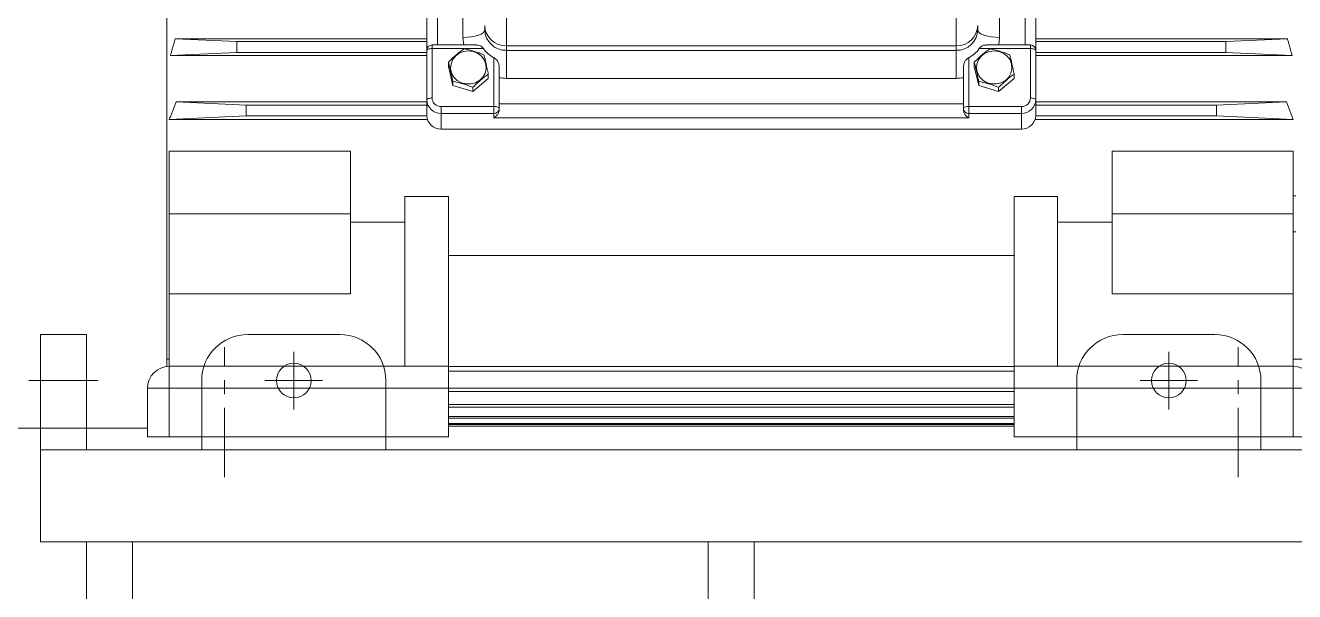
# Model space of a CAD drawing. Header units: inches. Extents: x -48 to 250, y -21 to 207.
# Drawn here: x 24.27 to 38.05, y 48.62 to 54.76 of the extents above; entities that cross this region are included whole.
import ezdxf

# ---------------------------------------------------------------- set-up
doc = ezdxf.new("R2010")
doc.units = ezdxf.units.IN
doc.header["$MEASUREMENT"] = 0
doc.linetypes.add('CENTER', pattern=[2, 1.25, -0.25, 0.25, -0.25])
doc.linetypes.add('CENTERX2', pattern=[0.8, 0.5, -0.1, 0.1, -0.1])
doc.layers.add('Centerline', color=5, linetype='CENTERX2', lineweight=5)
doc.layers.add('CL', color=1, linetype='CENTER', lineweight=5)

# ---------------------------------------------------------------- blocks, each defined once
blk = doc.blocks.new('MC6-284_286TS FRONT VIEW')
at = {"linetype": 'Continuous', "lineweight": 5}
for p, q in [((-7.5, 1.25), (-7.5, 0)), ((-7.5, 1.25), (-7, 1.25)), ((-7, 1.25), (-7, 0)), ((-4.25, 1.25), (-5.25, 1.25)), ((4.25, 1.25), (5.25, 1.25)), ((-5.75, 0.75), (-5.75, 0)), ((-3.75, 0), (-3.75, 0.75)), ((3.75, 0), (3.75, 0.75)), ((5.75, 0.75), (5.75, 0)), ((-7.5, 0), (7.5, 0)), ((-7.5, -1), (-7.5, 0)), ((-7, 0), (-6.5, 0)), ((-7.5, -1), (7.5, -1)), ((-7, -1), (-7, -7.375)), ((-6.5, -7.375), (-6.5, -1)), ((-0.25, -1), (-0.25, -7.375)), ((0.25, -1), (0.25, -7.375))]:
    blk.add_line(p, q, dxfattribs=at)
for centre in [(-4.75, 0.75), (4.75, 0.75)]:
    blk.add_circle(centre, 0.188, dxfattribs=at)
for centre, start, end in [((-5.25, 0.75), 90, 180), ((-4.25, 0.75), 0, 90), ((4.25, 0.75), 90, 180), ((5.25, 0.75), 0, 90)]:
    blk.add_arc(centre, 0.5, start, end, dxfattribs=at)
at = {"layer": 'CL', "color": 5, "linetype": 'Continuous', "lineweight": 5}
for p, q in [((-4.75, 0.437), (-4.75, 1.062)), ((4.75, 0.437), (4.75, 1.062)), ((-7.625, 0.75), (-6.875, 0.75)), ((-4.438, 0.75), (-5.063, 0.75)), ((4.438, 0.75), (5.063, 0.75))]:
    blk.add_line(p, q, dxfattribs=at)
blk = doc.blocks.new('HHI 286TS FRONT VIEW')
at = {"color": 7, "linetype": 'Continuous', "lineweight": 5}
for p, q in [((-19.63, 7.094), (-19.63, -6.222)), ((-16.807, -2.793), (-16.807, 2.931)), ((-16.689, -2.734), (-16.689, 2.916)), ((-10.311, 2.916), (-10.311, -2.734)), ((-10.193, 2.931), (-10.193, -2.793)), ((-16.413, 2.697), (-16.413, -2.652)), ((-10.587, -2.652), (-10.587, 2.697)), ((-15.941, -2.744), (-15.941, -2.189)), ((-11.059, -2.189), (-11.059, -2.744)), ((-16.177, -2.522), (-16.177, -2.571)), ((-10.823, -2.571), (-10.823, -2.522)), ((-19.538, -2.666), (-18.868, -2.697)), ((-19.538, -2.666), (-16.807, -2.666)), ((-18.868, -2.815), (-18.868, -2.697)), ((-18.868, -2.697), (-16.807, -2.697)), ((-16.268, -2.734), (-16.748, -2.734)), ((-16.748, -2.773), (-16.748, -2.734)), ((-16.413, -2.652), (-16.404, -2.734)), ((-15.941, -2.744), (-11.059, -2.744)), ((-15.941, -2.793), (-15.941, -2.744)), ((-11.059, -2.744), (-11.059, -2.793)), ((-10.252, -2.734), (-10.731, -2.734)), ((-10.596, -2.734), (-10.587, -2.652)), ((-10.252, -2.734), (-10.252, -2.773)), ((-10.193, -2.666), (-7.462, -2.666)), ((-10.193, -2.697), (-8.132, -2.697)), ((-7.462, -2.666), (-8.132, -2.697)), ((-8.132, -2.697), (-8.132, -2.815)), ((-18.868, -2.815), (-19.59, -2.848)), ((-16.807, -2.848), (-19.59, -2.848)), ((-16.807, -2.815), (-18.868, -2.815)), ((-16.807, -3.329), (-16.807, -2.793)), ((-16.748, -3.309), (-16.748, -2.773)), ((-16.403, -2.773), (-16.748, -2.773)), ((-16.192, -2.773), (-16.397, -2.773)), ((-16.079, -3.402), (-16.079, -2.871)), ((-15.941, -2.793), (-11.059, -2.793)), ((-15.941, -2.793), (-15.941, -3.096)), ((-11.059, -3.096), (-11.059, -2.793)), ((-10.921, -3.402), (-10.921, -2.871)), ((-10.808, -2.773), (-10.694, -2.773)), ((-10.689, -2.773), (-10.252, -2.773)), ((-10.252, -2.773), (-10.252, -3.309)), ((-10.193, -2.793), (-10.193, -3.329)), ((-8.132, -2.815), (-10.193, -2.815)), ((-7.41, -2.848), (-10.193, -2.848)), ((-7.41, -2.848), (-8.132, -2.815)), ((-16.571, -2.966), (-16.571, -2.919)), ((-16.523, -3.175), (-16.571, -2.966)), ((-16.02, -3.422), (-16.02, -2.992)), ((-10.98, -2.992), (-10.98, -3.422)), ((-10.862, -2.966), (-10.862, -2.919)), ((-10.862, -2.966), (-10.814, -3.175)), ((-16.523, -3.175), (-16.523, -3.128)), ((-16.138, -3.097), (-16.307, -3.24)), ((-16.138, -3.097), (-16.138, -3.05)), ((-15.941, -3.096), (-11.059, -3.096)), ((-10.814, -3.128), (-10.814, -3.175)), ((-10.598, -3.24), (-10.429, -3.097)), ((-10.429, -3.05), (-10.429, -3.097)), ((-16.307, -3.24), (-16.523, -3.175)), ((-16.307, -3.24), (-16.307, -3.193)), ((-10.814, -3.175), (-10.598, -3.24)), ((-10.598, -3.193), (-10.598, -3.24)), ((-19.527, -3.351), (-18.767, -3.386)), ((-19.527, -3.351), (-16.807, -3.351)), ((-18.767, -3.504), (-18.767, -3.386)), ((-18.767, -3.386), (-16.807, -3.386)), ((-16.807, -3.498), (-16.807, -3.329)), ((-16.65, -3.402), (-16.65, -3.477)), ((-16.079, -3.402), (-16.65, -3.402)), ((-16.079, -3.422), (-16.079, -3.402)), ((-16.079, -3.477), (-16.079, -3.422)), ((-10.98, -3.373), (-16.02, -3.373)), ((-16.02, -3.434), (-16.02, -3.422)), ((-10.98, -3.434), (-10.98, -3.422)), ((-10.921, -3.422), (-10.921, -3.402)), ((-10.35, -3.402), (-10.921, -3.402)), ((-10.921, -3.422), (-10.921, -3.477)), ((-10.35, -3.402), (-10.35, -3.477)), ((-10.193, -3.329), (-10.193, -3.498)), ((-10.193, -3.351), (-7.473, -3.351)), ((-10.193, -3.386), (-8.233, -3.386)), ((-7.473, -3.351), (-8.233, -3.386)), ((-8.233, -3.386), (-8.233, -3.504)), ((-18.767, -3.504), (-19.602, -3.542)), ((-16.8, -3.542), (-19.602, -3.542)), ((-16.807, -3.504), (-18.767, -3.504)), ((-16.65, -3.477), (-16.079, -3.477)), ((-16.65, -3.646), (-16.65, -3.477)), ((-16.079, -3.477), (-16.079, -3.524)), ((-16.079, -3.524), (-10.921, -3.524)), ((-10.921, -3.477), (-10.35, -3.477)), ((-10.921, -3.524), (-10.921, -3.477)), ((-10.35, -3.477), (-10.35, -3.646)), ((-7.398, -3.542), (-10.2, -3.542)), ((-8.233, -3.504), (-10.193, -3.504)), ((-7.398, -3.542), (-8.233, -3.504)), ((-16.65, -3.646), (-10.35, -3.646)), ((-19.602, -3.885), (-17.634, -3.885)), ((-19.602, -3.885), (-19.602, -4.566)), ((-17.634, -4.566), (-17.634, -3.885)), ((-9.366, -3.885), (-7.398, -3.885)), ((-9.366, -4.566), (-9.366, -3.885)), ((-7.398, -3.885), (-7.398, -4.566)), ((-17.043, -4.377), (-16.571, -4.377)), ((-17.043, -6.22), (-17.043, -4.377)), ((-16.571, -4.377), (-16.571, -6.22)), ((-10.429, -4.377), (-9.957, -4.377)), ((-10.429, -4.377), (-10.429, -6.22)), ((-9.957, -6.22), (-9.957, -4.377)), ((-7.37, -4.369), (-7.398, -4.369)), ((-19.602, -4.566), (-17.634, -4.566)), ((-19.602, -5.433), (-19.602, -4.566)), ((-17.634, -5.433), (-17.634, -4.566)), ((-17.634, -4.657), (-17.043, -4.657)), ((-9.957, -4.657), (-9.366, -4.657)), ((-7.398, -4.566), (-9.366, -4.566)), ((-9.366, -4.566), (-9.366, -5.433)), ((-7.398, -4.566), (-7.398, -5.433)), ((-7.398, -4.762), (-7.37, -4.762)), ((-16.571, -5.018), (-10.429, -5.018)), ((-19.602, -5.433), (-17.634, -5.433)), ((-19.602, -6.22), (-19.602, -5.433)), ((-7.398, -5.433), (-9.366, -5.433)), ((-7.398, -5.433), (-7.398, -6.22)), ((-19.63, -6.142), (-19.602, -6.142)), ((-7.398, -6.142), (-7.213, -6.142)), ((-16.571, -6.22), (-19.602, -6.22)), ((-19.602, -6.22), (-19.602, -6.457)), ((-16.571, -6.22), (-16.571, -6.457)), ((-16.571, -6.223), (-10.429, -6.223)), ((-10.429, -6.271), (-16.571, -6.271)), ((-7.398, -6.22), (-10.429, -6.22)), ((-10.429, -6.457), (-10.429, -6.22)), ((-7.398, -6.457), (-7.398, -6.22)), ((-19.839, -6.985), (-19.839, -6.457)), ((-19.839, -6.457), (-19.602, -6.457)), ((-19.602, -6.457), (-19.602, -6.985)), ((-16.571, -6.457), (-19.602, -6.457)), ((-16.571, -6.457), (-16.571, -6.985)), ((-16.571, -6.457), (-10.429, -6.457)), ((-10.429, -6.457), (-7.398, -6.457)), ((-10.429, -6.985), (-10.429, -6.457)), ((-7.398, -6.985), (-7.398, -6.457)), ((-7.161, -6.457), (-7.398, -6.457)), ((-10.429, -6.495), (-16.571, -6.495)), ((-16.571, -6.636), (-10.429, -6.636)), ((-10.429, -6.664), (-16.571, -6.664)), ((-19.839, -6.89), (-24.472, -6.89)), ((-16.571, -6.764), (-10.429, -6.764)), ((-10.429, -6.782), (-16.571, -6.782)), ((-16.571, -6.841), (-10.429, -6.841)), ((-10.429, -6.85), (-16.571, -6.85)), ((-16.571, -6.87), (-10.429, -6.87)), ((-16.571, -6.87), (-10.429, -6.87)), ((-19.839, -6.985), (-19.602, -6.985)), ((-19.602, -6.985), (-16.571, -6.985)), ((-10.429, -6.985), (-7.398, -6.985)), ((-7.398, -6.985), (-7.161, -6.985))]:
    blk.add_line(p, q, dxfattribs=at)
at = {"color": 7, "linetype": 'Continuous', "lineweight": 5, "flags": 128}
for points in [[(-16.413, -2.652), (-16.367, -2.65), (-16.323, -2.645), (-16.282, -2.638), (-16.246, -2.628), (-16.217, -2.616), (-16.195, -2.602), (-16.182, -2.587), (-16.177, -2.571)], [(-10.823, -2.571), (-10.818, -2.587), (-10.805, -2.602), (-10.783, -2.616), (-10.754, -2.628), (-10.718, -2.638), (-10.677, -2.645), (-10.633, -2.65), (-10.587, -2.652)], [(-16.748, -2.773), (-16.76, -2.773), (-16.771, -2.774), (-16.781, -2.776), (-16.79, -2.779), (-16.797, -2.782), (-16.803, -2.785), (-16.806, -2.789), (-16.807, -2.793)], [(-16.354, -2.796), (-16.302, -2.803), (-16.254, -2.823), (-16.213, -2.854), (-16.183, -2.894), (-16.165, -2.941), (-16.162, -2.99), (-16.173, -3.038), (-16.197, -3.082), (-16.233, -3.118), (-16.277, -3.144), (-16.328, -3.157), (-16.381, -3.157), (-16.431, -3.144), (-16.476, -3.118), (-16.512, -3.082), (-16.536, -3.038), (-16.547, -2.99), (-16.543, -2.941), (-16.526, -2.894), (-16.495, -2.854), (-16.455, -2.823), (-16.406, -2.803), (-16.354, -2.796)], [(-10.646, -2.796), (-10.594, -2.803), (-10.545, -2.823), (-10.505, -2.854), (-10.474, -2.894), (-10.457, -2.941), (-10.453, -2.99), (-10.464, -3.038), (-10.488, -3.082), (-10.524, -3.118), (-10.569, -3.144), (-10.619, -3.157), (-10.672, -3.157), (-10.723, -3.144), (-10.767, -3.118), (-10.803, -3.082), (-10.827, -3.038), (-10.838, -2.99), (-10.835, -2.941), (-10.817, -2.894), (-10.787, -2.854), (-10.746, -2.823), (-10.698, -2.803), (-10.646, -2.796)], [(-10.193, -2.793), (-10.194, -2.789), (-10.197, -2.785), (-10.203, -2.782), (-10.21, -2.779), (-10.219, -2.776), (-10.229, -2.774), (-10.24, -2.773), (-10.252, -2.773)], [(-16.807, -3.329), (-16.806, -3.325), (-16.803, -3.322), (-16.797, -3.318), (-16.79, -3.315), (-16.781, -3.313), (-16.771, -3.311), (-16.76, -3.309), (-16.748, -3.309)], [(-16.02, -3.422), (-16.021, -3.418), (-16.024, -3.414), (-16.03, -3.411), (-16.037, -3.408), (-16.046, -3.405), (-16.056, -3.403), (-16.067, -3.402), (-16.079, -3.402)], [(-10.921, -3.402), (-10.933, -3.402), (-10.944, -3.403), (-10.954, -3.405), (-10.963, -3.408), (-10.97, -3.411), (-10.976, -3.414), (-10.979, -3.418), (-10.98, -3.422)], [(-10.252, -3.309), (-10.24, -3.309), (-10.229, -3.311), (-10.219, -3.313), (-10.21, -3.315), (-10.203, -3.318), (-10.197, -3.322), (-10.194, -3.325), (-10.193, -3.329)]]:
    blk.add_lwpolyline(points, dxfattribs=at)
at = {"color": 7, "linetype": 'Continuous', "lineweight": 5}
for centre, radius, start, end in [((-15.948, -2.514), 0.229, 181.8363, 271.7255), ((-15.948, -2.563), 0.229, 181.8363, 271.7255), ((-11.052, -2.514), 0.229, 268.2745, 358.1637), ((-11.052, -2.563), 0.229, 268.2745, 358.1637), ((-16.748, -2.793), 0.0591, 90, 180), ((-10.252, -2.793), 0.0591, 0, 90), ((-15.951, -2.611), 0.29, 213.9666, 243.9672), ((-11.049, -2.611), 0.29, 296.0328, 326.0334), ((-16.654, -3.324), 0.153, 181.8361, 271.7255), ((-16.077, -3.42), 0.0574, 268.2747, 358.1638), ((-10.923, -3.42), 0.0574, 181.8362, 271.7253), ((-10.346, -3.324), 0.153, 268.2745, 358.1639), ((-16.654, -3.493), 0.153, 181.8363, 271.7253), ((-10.346, -3.493), 0.153, 268.2747, 358.1637), ((-19.602, -6.457), 0.236, 90, 180), ((-7.398, -6.457), 0.236, 0, 90)]:
    blk.add_arc(centre, radius, start, end, dxfattribs=at)
for points, knots in [([(-19.59, -2.848), (-19.587, -2.836), (-19.579, -2.812), (-19.569, -2.776), (-19.558, -2.739), (-19.548, -2.703), (-19.541, -2.679), (-19.538, -2.666)], [0, 0, 0, 0, 0.200776, 0.401161, 0.601159, 0.800772, 1, 1, 1, 1]), ([(-16.192, -2.773), (-16.198, -2.765), (-16.211, -2.749), (-16.236, -2.736), (-16.257, -2.735), (-16.268, -2.735)], [0, 0, 0, 0, 0.286719, 0.624872, 1, 1, 1, 1]), ([(-10.731, -2.735), (-10.736, -2.735), (-10.753, -2.733), (-10.775, -2.741), (-10.795, -2.756), (-10.805, -2.768), (-10.808, -2.773)], [0, 0, 0, 0, 0.1648565, 0.5327121, 0.8334086, 1, 1, 1, 1]), ([(-7.462, -2.666), (-7.459, -2.679), (-7.452, -2.703), (-7.442, -2.739), (-7.431, -2.776), (-7.421, -2.812), (-7.413, -2.836), (-7.41, -2.848)], [0, 0, 0, 0, 0.199228, 0.398841, 0.598839, 0.799224, 1, 1, 1, 1]), ([(-16.571, -2.919), (-16.541, -2.89), (-16.484, -2.837), (-16.428, -2.795), (-16.402, -2.776)], [0, 0, 0, 0, 0.534747, 1, 1, 1, 1]), ([(-16.402, -2.776), (-16.367, -2.783), (-16.331, -2.791), (-16.285, -2.805), (-16.276, -2.808), (-16.257, -2.814), (-16.248, -2.817), (-16.221, -2.827), (-16.203, -2.834), (-16.186, -2.841)], [0, 0, 0, 0, 0.5, 0.5, 0.625, 0.625, 0.75, 0.75, 1, 1, 1, 1]), ([(-16.186, -2.841), (-16.178, -2.872), (-16.17, -2.904), (-16.16, -2.948), (-16.158, -2.957), (-16.154, -2.976), (-16.152, -2.985), (-16.146, -3.013), (-16.142, -3.031), (-16.138, -3.05)], [0, 0, 0, 0, 0.5, 0.5, 0.625, 0.625, 0.75, 0.75, 1, 1, 1, 1]), ([(-16.02, -2.992), (-16.02, -2.98), (-16.02, -2.968), (-16.023, -2.951), (-16.024, -2.945), (-16.027, -2.934), (-16.029, -2.928), (-16.033, -2.917), (-16.036, -2.912), (-16.042, -2.902), (-16.046, -2.897), (-16.058, -2.884), (-16.068, -2.877), (-16.079, -2.871)], [0, 0, 0, 0, 0.25, 0.25, 0.375, 0.375, 0.5, 0.5, 0.625, 0.625, 0.75, 0.75, 1, 1, 1, 1]), ([(-10.921, -2.871), (-10.927, -2.874), (-10.932, -2.877), (-10.941, -2.884), (-10.946, -2.889), (-10.958, -2.902), (-10.964, -2.912), (-10.973, -2.933), (-10.976, -2.945), (-10.98, -2.968), (-10.98, -2.98), (-10.98, -2.992)], [0, 0, 0, 0, 0.125, 0.125, 0.25, 0.25, 0.5, 0.5, 0.75, 0.75, 1, 1, 1, 1]), ([(-10.862, -2.919), (-10.832, -2.89), (-10.776, -2.837), (-10.719, -2.795), (-10.693, -2.776)], [0, 0, 0, 0, 0.5347464, 1, 1, 1, 1]), ([(-10.693, -2.776), (-10.658, -2.783), (-10.622, -2.791), (-10.576, -2.805), (-10.567, -2.808), (-10.549, -2.814), (-10.54, -2.817), (-10.513, -2.827), (-10.495, -2.834), (-10.477, -2.841)], [0, 0, 0, 0, 0.5, 0.5, 0.625, 0.625, 0.75, 0.75, 1, 1, 1, 1]), ([(-10.477, -2.841), (-10.469, -2.872), (-10.461, -2.904), (-10.451, -2.948), (-10.449, -2.957), (-10.445, -2.976), (-10.443, -2.985), (-10.437, -3.013), (-10.433, -3.031), (-10.429, -3.05)], [0, 0, 0, 0, 0.5, 0.5, 0.625, 0.625, 0.75, 0.75, 1, 1, 1, 1]), ([(-16.523, -3.128), (-16.531, -3.09), (-16.539, -3.053), (-16.549, -3.009), (-16.551, -3), (-16.555, -2.983), (-16.557, -2.974), (-16.563, -2.95), (-16.567, -2.934), (-16.571, -2.919)], [0, 0, 0, 0, 0.5, 0.5, 0.625, 0.625, 0.75, 0.75, 1, 1, 1, 1]), ([(-16.02, -3.089), (-16.02, -3.074), (-16.02, -3.058), (-16.02, -3.025), (-16.02, -3.009), (-16.02, -2.992)], [0, 0, 0, 0, 0.5, 0.5, 1, 1, 1, 1]), ([(-10.98, -2.992), (-10.98, -3.009), (-10.98, -3.025), (-10.98, -3.058), (-10.98, -3.074), (-10.98, -3.089)], [0, 0, 0, 0, 0.5, 0.5, 1, 1, 1, 1]), ([(-10.814, -3.128), (-10.822, -3.09), (-10.83, -3.053), (-10.84, -3.009), (-10.842, -3), (-10.846, -2.983), (-10.848, -2.974), (-10.854, -2.95), (-10.858, -2.934), (-10.862, -2.919)], [0, 0, 0, 0, 0.5, 0.5, 0.625, 0.625, 0.75, 0.75, 1, 1, 1, 1]), ([(-16.307, -3.193), (-16.342, -3.179), (-16.378, -3.166), (-16.424, -3.152), (-16.433, -3.149), (-16.451, -3.144), (-16.46, -3.142), (-16.487, -3.135), (-16.505, -3.131), (-16.523, -3.128)], [0, 0, 0, 0, 0.5, 0.5, 0.625, 0.625, 0.75, 0.75, 1, 1, 1, 1]), ([(-16.138, -3.05), (-16.166, -3.07), (-16.193, -3.091), (-16.229, -3.122), (-16.237, -3.128), (-16.251, -3.141), (-16.258, -3.147), (-16.279, -3.167), (-16.293, -3.18), (-16.307, -3.193)], [0, 0, 0, 0, 0.5, 0.5, 0.625, 0.625, 0.75, 0.75, 1, 1, 1, 1]), ([(-10.598, -3.193), (-10.633, -3.179), (-10.669, -3.166), (-10.715, -3.152), (-10.724, -3.149), (-10.743, -3.144), (-10.752, -3.142), (-10.779, -3.135), (-10.797, -3.131), (-10.814, -3.128)], [0, 0, 0, 0, 0.5, 0.5, 0.625, 0.625, 0.75, 0.75, 1, 1, 1, 1]), ([(-10.429, -3.05), (-10.457, -3.07), (-10.485, -3.091), (-10.521, -3.122), (-10.528, -3.128), (-10.542, -3.141), (-10.549, -3.147), (-10.57, -3.167), (-10.584, -3.18), (-10.598, -3.193)], [0, 0, 0, 0, 0.5, 0.5, 0.625, 0.625, 0.75, 0.75, 1, 1, 1, 1]), ([(-19.602, -3.542), (-19.597, -3.529), (-19.586, -3.504), (-19.571, -3.466), (-19.556, -3.428), (-19.542, -3.39), (-19.532, -3.364), (-19.527, -3.351)], [0, 0, 0, 0, 0.2010999, 0.4016477, 0.6016456, 0.8010957, 1, 1, 1, 1]), ([(-16.65, -3.402), (-16.676, -3.402), (-16.701, -3.392), (-16.738, -3.357), (-16.748, -3.334), (-16.748, -3.309)], [0, 0, 0, 0, 0.5, 0.5, 1, 1, 1, 1]), ([(-16.02, -3.434), (-16.02, -3.44), (-16.02, -3.445), (-16.023, -3.456), (-16.024, -3.461), (-16.03, -3.476), (-16.035, -3.485), (-16.046, -3.5), (-16.052, -3.506), (-16.062, -3.514), (-16.065, -3.517), (-16.072, -3.521), (-16.075, -3.523), (-16.079, -3.524)], [0, 0, 0, 0, 0.125, 0.125, 0.25, 0.25, 0.5, 0.5, 0.75, 0.75, 0.875, 0.875, 1, 1, 1, 1]), ([(-10.98, -3.434), (-10.98, -3.44), (-10.98, -3.445), (-10.977, -3.456), (-10.976, -3.461), (-10.97, -3.476), (-10.965, -3.485), (-10.954, -3.5), (-10.948, -3.506), (-10.938, -3.514), (-10.935, -3.517), (-10.928, -3.521), (-10.925, -3.523), (-10.921, -3.524)], [0, 0, 0, 0, 0.125, 0.125, 0.25, 0.25, 0.5, 0.5, 0.75, 0.75, 0.875, 0.875, 1, 1, 1, 1]), ([(-10.252, -3.309), (-10.252, -3.334), (-10.262, -3.357), (-10.299, -3.392), (-10.324, -3.402), (-10.35, -3.402)], [0, 0, 0, 0, 0.5, 0.5, 1, 1, 1, 1]), ([(-7.473, -3.351), (-7.468, -3.364), (-7.458, -3.39), (-7.444, -3.428), (-7.429, -3.466), (-7.414, -3.504), (-7.403, -3.529), (-7.398, -3.542)], [0, 0, 0, 0, 0.198904, 0.398354, 0.598352, 0.7989, 1, 1, 1, 1])]:
    blk.add_open_spline(points, degree=3, knots=knots, dxfattribs=at)
for points in [[(-16.02, -3.089), (-15.994, -3.093), (-15.967, -3.096), (-15.941, -3.096)], [(-11.059, -3.096), (-11.033, -3.096), (-11.006, -3.093), (-10.98, -3.089)]]:
    blk.add_open_spline(points, degree=3, dxfattribs=at)
at = {"layer": 'Centerline', "lineweight": 5, "ltscale": 1.5}
for p, q in [((-19.002, -7.421), (-19.002, -6.012)), ((-7.998, -7.421), (-7.998, -6.012))]:
    blk.add_line(p, q, dxfattribs=at)

msp = doc.modelspace()

# ---------------------------------------------------------------- block references
at = {"color": 7, "lineweight": 5}
msp.add_blockref('HHI 286TS FRONT VIEW', (45.438, 57.282), dxfattribs=at)
at = {"color": 7, "lineweight": 5, "ltscale": 3}
msp.add_blockref('MC6-284_286TS FRONT VIEW', (31.938, 50.157), dxfattribs=at)

doc.saveas('drawing.dxf')
